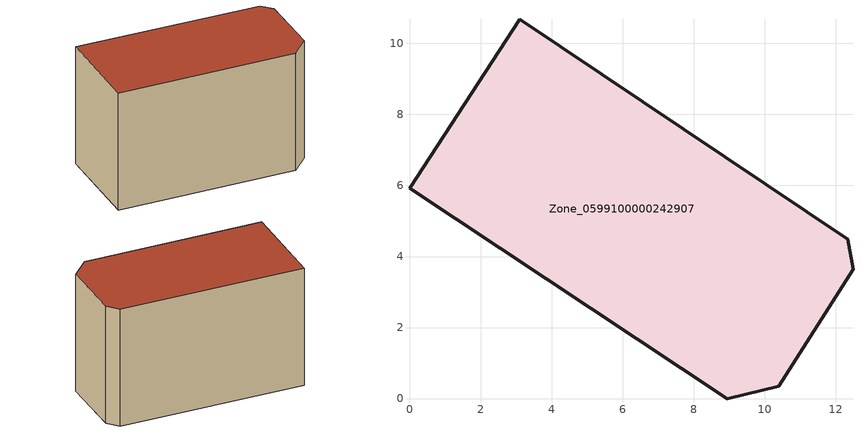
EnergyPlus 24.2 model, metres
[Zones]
Zone_0599100000242907
 floor ground (C_G): 12.34,4.48 12.49,3.64 10.4,0.35 8.95,0 0,5.93 3.1,10.68 z0
 wall outside (C_F): 12.49,3.64 12.34,4.48 3.1,10.68 0,5.93 8.95,0 10.4,0.35 12.49,3.64 z0:7.43
 roof outside (C_R): 12.34,4.48 3.1,10.68 0,5.93 8.95,0 10.4,0.35 12.49,3.64 z7.43
[BUILDING]
Pand.0599100000242907: North Axis=0; Terrain=City; Loads Convergence Tolerance Value=0.04; Temperature Convergence Tolerance Value=0.4; Solar Distribution=FullExterior; Maximum Number of Warmup Days=25; Minimum Number of Warmup Days=1
[Site:Location]
Rotterdam.The.Hague.AP_ZH_NLD Design_Conditions: Latitude=51.96; Longitude=4.45; Time Zone=1; Elevation=-4.5
[SITE:GROUNDTEMPERATURE:BUILDINGSURFACE]
18, 18, 18, 18, 18, 18, 18, 18, 18, 18, 18, 18
[MATERIAL] Thermal Absorptance=0.9; Solar Absorptance=0.7; Visible Absorptance=0.7
Name | Roughness | Thickness | Conductivity | Density | Specific Heat
G.TC.1975-1991 | MediumSmooth | 0.15 | 0.288461 | 540 | 1210
F.TC.1975-1991 | Rough | 0.3 | 0.230769 | 1920 | 840
R.TC.1975-1991 | MediumRough | 0.2 | 0.153846 | 1500 | 1000
[CONSTRUCTION]
C_G: G.TC.1975-1991
C_F: F.TC.1975-1991
C_R: R.TC.1975-1991
[ZONE]
Zone_0599100000242907: Type=1; Multiplier=1; Ceiling Height=Autocalculate; Volume=Autocalculate; Floor Area=autocalculate; Part of Total Floor Area=Yes
[ZONEINFILTRATION:DESIGNFLOWRATE]
Infil_Zone_0599100000242907: Zone or ZoneList or Space or SpaceList=Zone_0599100000242907; Schedule=AlwaysOn; Design Flow Rate Calculation Method=Flow/Area; Flow Rate per Floor Area=0.003; Constant Term Coefficient=1; Temperature Term Coefficient=0; Velocity Term Coefficient=0; Velocity Squared Term Coefficient=0
[HVACTEMPLATE:ZONE:IDEALLOADSAIRSYSTEM]
Zone_0599100000242907: Maximum Heating Supply Air Temperature=50; Minimum Cooling Supply Air Temperature=13; Maximum Heating Supply Air Humidity Ratio=0.0156; Minimum Cooling Supply Air Humidity Ratio=0.0077; Heating Limit=NoLimit; Cooling Limit=NoLimit; Dehumidification Control Type=ConstantSensibleHeatRatio; Cooling Sensible Heat Ratio=0.7; Dehumidification Setpoint=60; Humidification Control Type=None; Humidification Setpoint=30; Outdoor Air Method=None; Outdoor Air Flow Rate per Person=0.00944; Outdoor Air Flow Rate per Zone Floor Area=0; Outdoor Air Flow Rate per Zone=0; Demand Controlled Ventilation Type=None; Outdoor Air Economizer Type=NoEconomizer; Heat Recovery Type=None; Sensible Heat Recovery Effectiveness=0.7; Latent Heat Recovery Effectiveness=0.65
[ZONECONTROL:THERMOSTAT]
ThermostatControl_Zone_0599100000242907: Zone or ZoneList=Zone_0599100000242907; Control Type Schedule=DualSetpointControlType; Control 1=Thermostat_Zone_0599100000242907; Temperature Difference Between Cutout And Setpoint=0
[THERMOSTATSETPOINT:DUALSETPOINT]
Thermostat_Zone_0599100000242907: Heating Setpoint Temperature Schedule=HeatingSetpoint_Zone_0599100000242907; Cooling Setpoint Temperature Schedule=CoolingSetpoint_Zone_0599100000242907
[SCHEDULE:COMPACT]
HeatingSetpoint_Zone_0599100000242907: Through: 12/31, For: AllDays, Until: 24:00, 21
CoolingSetpoint_Zone_0599100000242907: Through: 12/31, For: AllDays, Until: 24:00, 24
DualSetpointControlType: Through: 12/31, For: AllDays, Until: 24:00, 4
AlwaysOn: Through: 12/31, For: AllDays, Until: 24:00, 1
